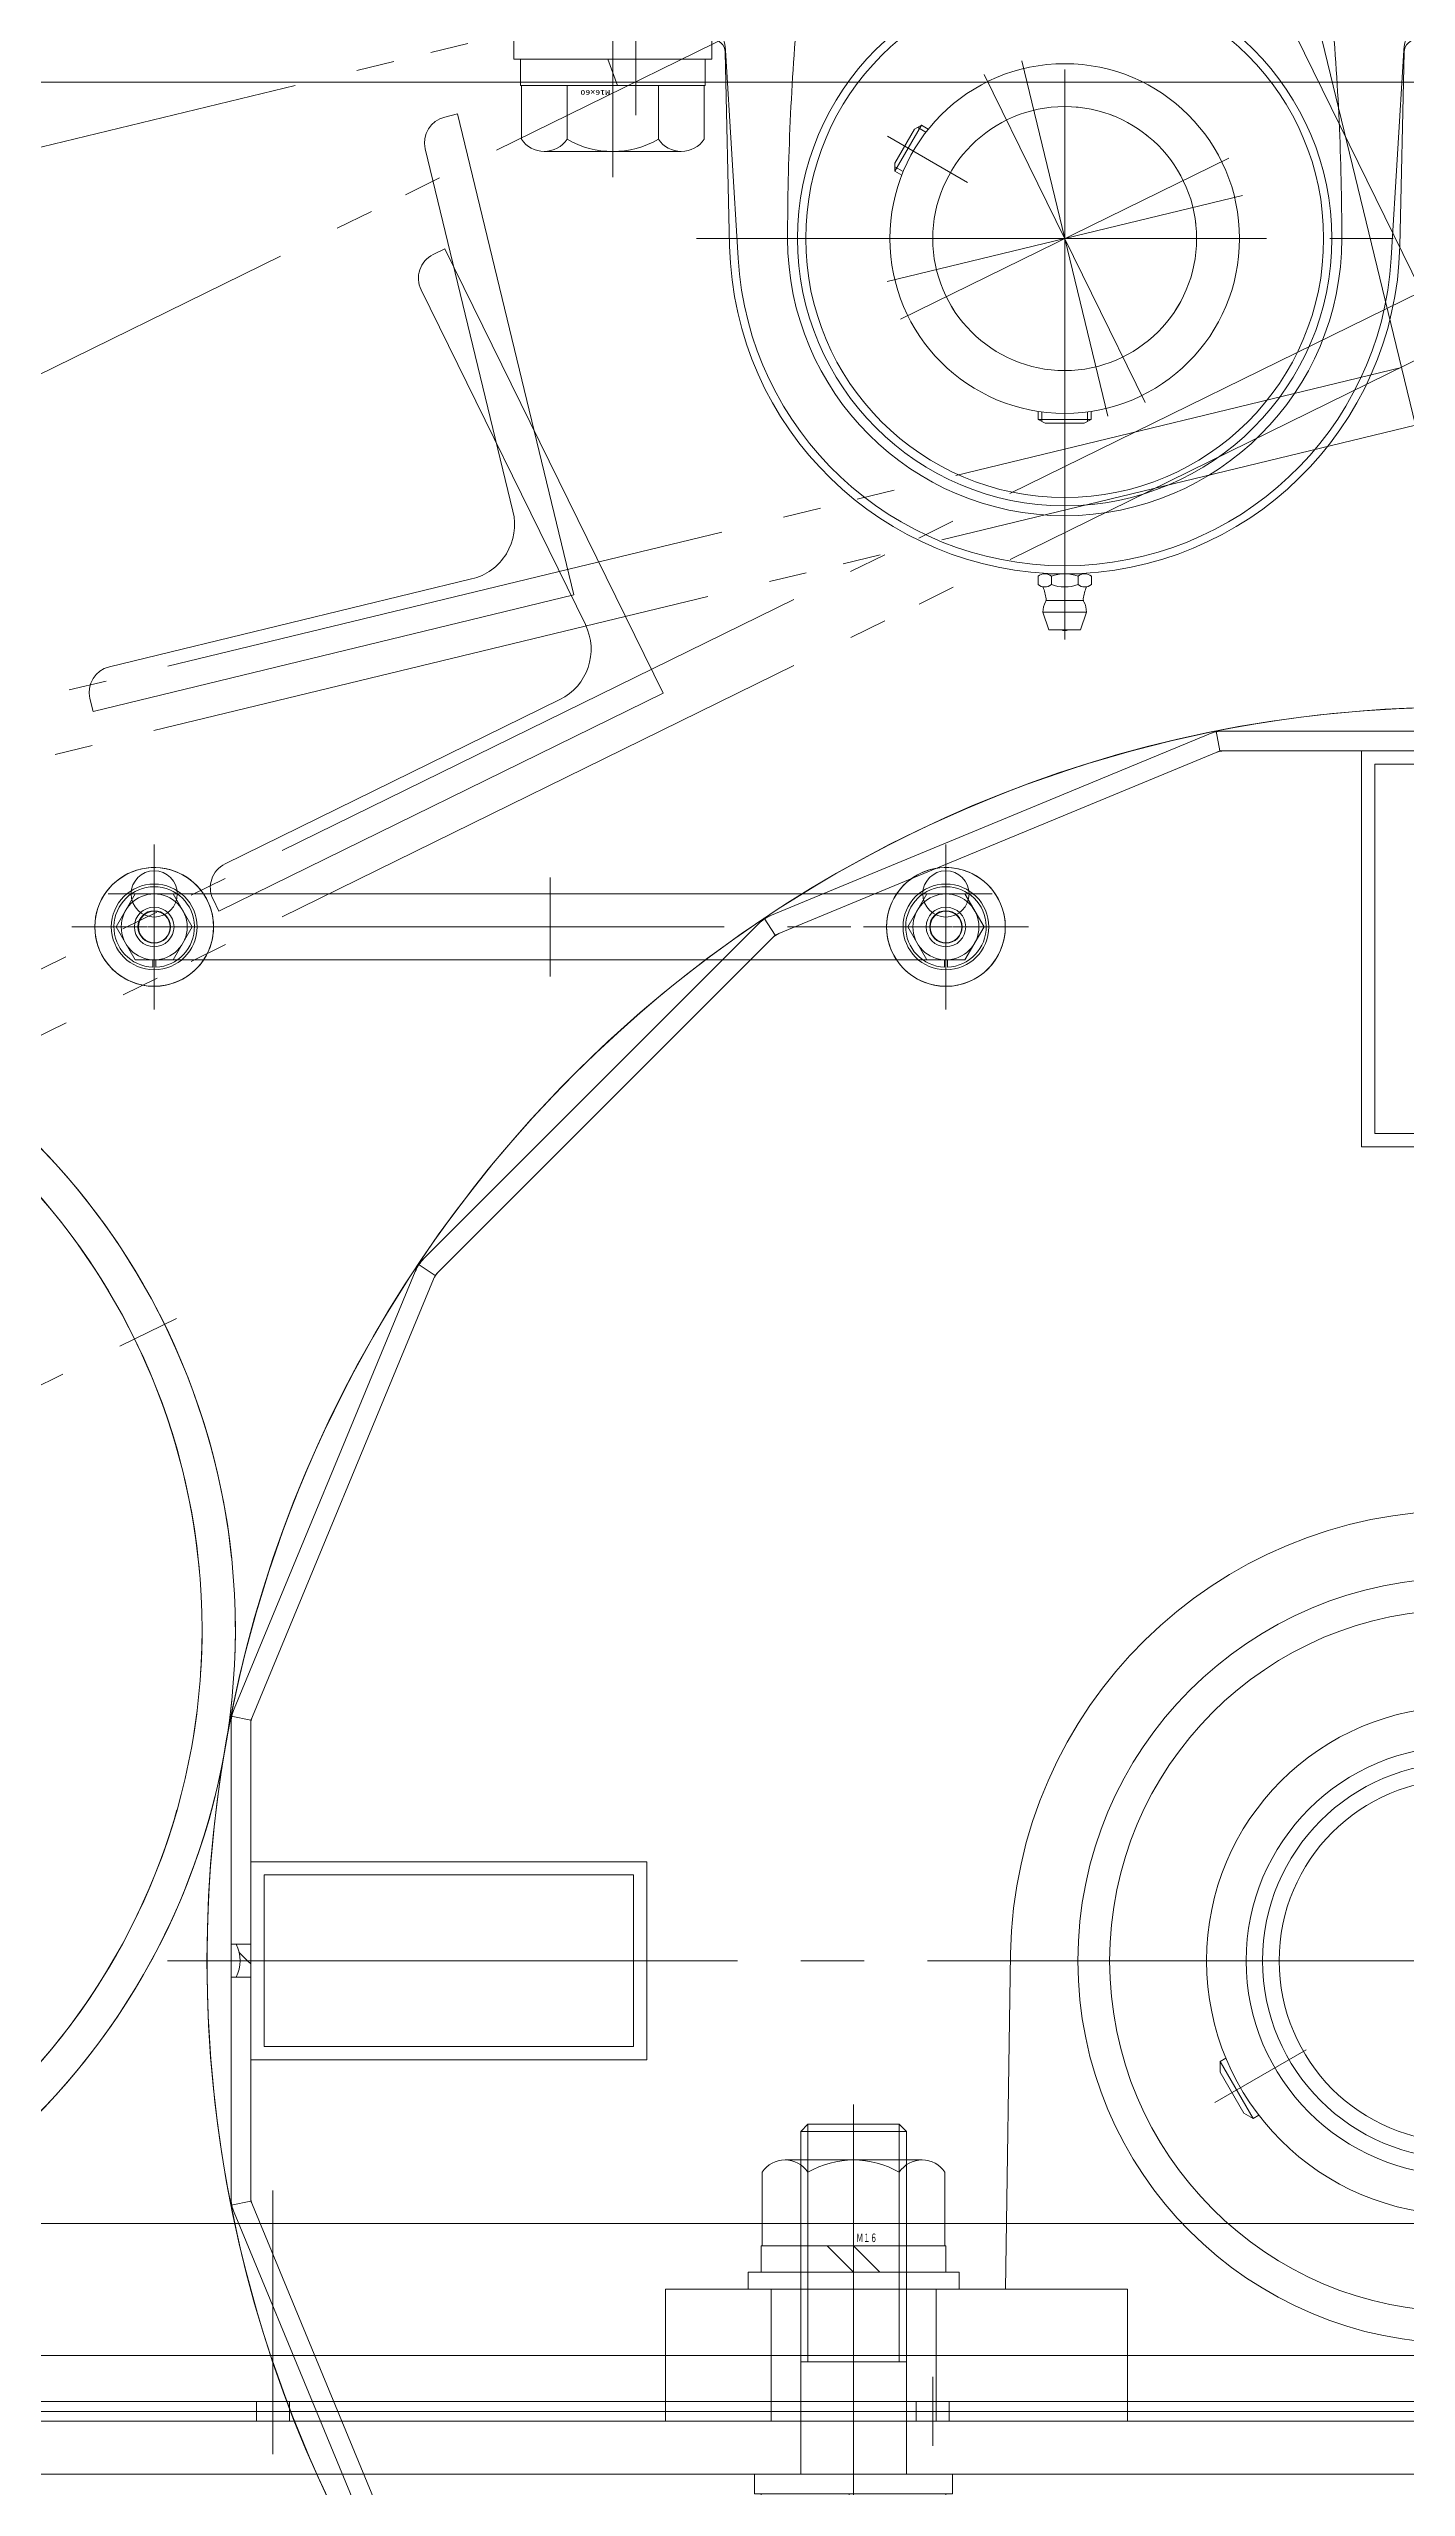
# Model space of a CAD drawing. Units: millimetres at full size. Extents: x -32787 to 32787, y -11878 to 14562.
# Drawn here: x -16702.4 to -16496.7, y 6848.2 to 7217.8 of the extents above; entities that cross this region are included whole.
import ezdxf
from ezdxf.enums import TextEntityAlignment as Align

# ---------------------------------------------------------------- set-up
doc = ezdxf.new("R2010")
doc.units = ezdxf.units.MM
doc.header["$LTSCALE"] = 9.6
doc.linetypes.add('CHAIN2', pattern=[12, 9, -1, 1, -1])
doc.linetypes.add('DOUBLE_CHAIN2', pattern=[12.8, 9, -1, 0.6, -0.6, 0.6, -1])
for name, color, linetype, lineweight in [('0-2_0', 2, 'Continuous', 9), ('0-3_05_CENTER', 2, 'CHAIN2', 9), ('0-4_04_HIDDEN', 7, 'Continuous', 9), ('0-5_10_DRAFT', 1, 'Continuous', 9), ('0-7_01_外形線', 134, 'Continuous', 9), ('0-8_04_中心線', 4, 'CHAIN2', 9), ('0-9_03_かくれ線', 5, 'Continuous', 9), ('0-A_06_PHANTOM', 2, 'DOUBLE_CHAIN2', 9)]:
    doc.layers.add(name, color=color, linetype=linetype, lineweight=lineweight)
doc.styles.add('ＭＳ ゴシック', font='')
doc.styles.get('ＭＳ ゴシック').set_extended_font_data('MS Gothic')

# ---------------------------------------------------------------- blocks, each defined once
blk = doc.blocks.new('A$C630344D5_1_1_1')
at = {"layer": '0-9_03_かくれ線'}
blk.add_arc((0, 0), 190, 81.40992, 271.90704, dxfattribs=at)
blk = doc.blocks.new('MUCAP208Ja_1_1')
at = {"layer": '0-2_0'}
for p, q in [((-3.3, 105.8), (-2.4, 108.5)), ((-2.4, 108.5), (2.4, 108.5)), ((3.3, 105.8), (2.4, 108.5)), ((-3.3, 105.8), (3.3, 105.8)), ((-2.8, 104.054), (2.8, 104.054)), ((-4.041, 100.37), (-4.041, 101.63)), ((3.031, 100), (-3.031, 100)), ((-2.021, 101.63), (-2.021, 100.37)), ((2.021, 101.63), (2.021, 100.37)), ((4.041, 101.63), (4.041, 100.37)), ((-4, 76.6), (-2.961, 77.2)), ((4, 76.6), (-4, 76.6)), ((-4, 75.396), (-4, 76.6)), ((-3.45, 75.474), (-3.45, 76.918)), ((2.961, 77.2), (-2.961, 77.2)), ((4, 76.6), (2.961, 77.2)), ((3.45, 75.474), (3.45, 76.918)), ((4, 75.396), (4, 76.6)), ((-51.401, 20.646), (-49.502, 52.181)), ((51.401, 20.646), (49.502, 52.181)), ((-51.456, 20.955), (-50.787, 50.355)), ((51.456, 20.955), (50.787, 50.355)), ((-24.687, 39.566), (-25.729, 38.964)), ((-24.479, 39.051), (-25.729, 38.329)), ((-25.729, 38.964), (-21.729, 32.036)), ((-25.729, 38.964), (-25.729, 37.764)), ((-25.729, 37.764), (-22.768, 32.636)), ((-21.729, 32.036), (-22.768, 32.636)), ((-21.029, 33.075), (-22.279, 32.353)), ((-20.687, 32.638), (-21.729, 32.036)), ((-86.5, 19), (-53.455, 19)), ((86.5, 19), (53.455, 19)), ((-87.5, 18), (-87.5, 14.53)), ((-86.346, 13.326), (-46.346, 15.634)), ((86.346, 13.326), (46.346, 15.634)), ((87.5, 18), (87.5, 14.53)), ((-40, 9.644), (-40, 1)), ((40, 9.644), (40, 1)), ((-92, 7.336), (-92, 0)), ((92, 7.336), (92, 0)), ((-92, 0), (-41, 0)), ((-41, 0), (-40, 1)), ((-40, 1), (40, 1)), ((41, 0), (40, 1)), ((92, 0), (41, 0))]:
    blk.add_line(p, q, dxfattribs=at)
for radius in [40.5, 39.25, 26.5, 20]:
    blk.add_circle((0, 49.2), radius, dxfattribs=at)
for centre, radius, start, end in [((0, 107.013), 1.587, 69.55499, 110.44501), ((0, 105.8), 3.3, 180, 208.06161), ((-8.789, 104.424), 6, 336.17154, 353.89834), ((-3.618, 103.871), 0.8, 353.89834, 28.06161), ((3.618, 103.871), 0.8, 151.93839, 186.10166), ((8.789, 104.424), 6, 186.10166, 203.82846), ((0, 105.8), 3.3, 331.93839, 0), ((0, 49.2), 50.8, 1.3029, 178.6971), ((-3.031, 100.437), 1.563, 49.73979, 130.26021), ((-3.031, 101.563), 1.563, 229.73979, 310.26021), ((0, 96.302), 5.698, 69.22909, 110.77091), ((0, 105.698), 5.698, 249.22909, 290.77091), ((3.031, 100.437), 1.563, 49.73979, 130.26021), ((3.031, 101.563), 1.563, 229.73979, 310.26021), ((0, 49.2), 49.591, 3.44631, 176.55369), ((0, 49.2), 42, 0, 180), ((350.172, 49.2), 392.172, 180, 185.20269), ((-350.172, 49.2), 392.172, 354.79731, 0), ((-86.5, 18), 1, 90, 180), ((-57.39, 21.007), 6, 273.30187, 356.55369), ((-53.455, 21), 2, 270, 358.6971), ((57.39, 21.007), 6, 183.44631, 266.69813), ((53.455, 21), 2, 181.3029, 270), ((86.5, 18), 1, 0, 90), ((-46, 9.644), 6, 0, 93.30187), ((46, 9.644), 6, 86.69813, 180), ((-86, 7.336), 6, 93.30187, 180), ((-89.5, 14.53), 2, 295.94448, 0), ((0, 127.7), 121, 249.57682, 290.42318), ((86, 7.336), 6, 0, 86.69813), ((89.5, 14.53), 2, 180, 244.05552)]:
    blk.add_arc(centre, radius, start, end, dxfattribs=at)
at = {"layer": '0-3_05_CENTER'}
for p, q in [((0, 109.987), (0, 0)), ((-55.814, 49.2), (55.814, 49.2)), ((-26.847, 33.7), (-14.722, 40.7)), ((-68.5, 24), (-68.5, -4.978)), ((68.5, 24), (68.5, -4.978))]:
    blk.add_line(p, q, dxfattribs=at)
at = {"layer": '0-4_04_HIDDEN', "color": 2}
for p, q in [((-81, 19), (-81, 0)), ((-56, 19), (-56, 0)), ((56, 19), (56, 0)), ((81, 19), (81, 0))]:
    blk.add_line(p, q, dxfattribs=at)
blk = doc.blocks.new('A$C5136444F_1_1_1')
at = {"layer": '0-2_0', "color": 134, "linetype": 'CHAIN2'}
blk.add_line((0, 20.915), (0, -56), dxfattribs=at)
at = {"layer": '0-2_0', "color": 134}
for p, q in [((-13.85, 15.144), (-13.85, 7)), ((-10.387, 17), (10.387, 17)), ((-6.925, 7), (-6.925, 15.144)), ((6.925, 15.144), (6.925, 7)), ((13.85, 7), (13.85, 15.144)), ((-14, 3), (-14, 7)), ((-14, 7), (14, 7)), ((0.728, 3), (-0.728, 7)), ((14, 7), (14, 3)), ((-15, 0), (-15, 3)), ((-15, 3), (15, 3)), ((-15, 0), (15, 0)), ((-8, 0), (-8, -51.918)), ((8, 0), (8, -51.918)), ((15, 3), (15, 0)), ((8, -17), (-8, -17)), ((-6.917, -17), (-6.917, -53)), ((6.918, -17), (6.918, -53))]:
    blk.add_line(p, q, dxfattribs=at)
for points in [[(8, -51.918), (-8, -51.918), (-6.918, -53)], [(8, -51.918), (6.918, -53), (-6.917, -53)]]:
    blk.add_lwpolyline(points, dxfattribs=at)
for centre, radius, start, end in [((-10.387, 12.842), 4.158, 33.626, 146.374), ((0, 3.15), 13.85, 60, 120), ((10.387, 12.842), 4.158, 33.626, 146.374)]:
    blk.add_arc(centre, radius, start, end, dxfattribs=at)
at = {"layer": '0-5_10_DRAFT', "style": 'ＭＳ ゴシック', "width": 1.5}
blk.add_text('M16x60', height=0.7331, dxfattribs=at).set_placement((0.41, 7.482), align=Align.BOTTOM_LEFT)
blk = doc.blocks.new('A$C3B8279DF_1_1')
at = {"layer": '0-4_04_HIDDEN'}
for p, q in [((0, 0), (0, -75)), ((0, 0), (75, 0)), ((75, -2), (75, 0)), ((14.5, -6), (71, -6)), ((6, -71), (6, -14.5)), ((2, -75), (0, -75))]:
    blk.add_line(p, q, dxfattribs=at)
for centre, radius, start, end in [((71, -2), 4, 270, 0), ((14.5, -14.5), 8.5, 90, 180), ((2, -71), 4, 270, 0)]:
    blk.add_arc(centre, radius, start, end, dxfattribs=at)
blk = doc.blocks.new('A$C1FC96EE0_1_1_1')
at = {"layer": '0-3_05_CENTER'}
for p, q in [((-5, 2.299), (-5, 57.701)), ((22.701, 30), (-32.701, 30))]:
    blk.add_line(p, q, dxfattribs=at)
at = {"layer": '0-A_06_PHANTOM', "color": 7}
blk.add_line((-36, 423.127), (-36, -15), dxfattribs=at)
blk.add_lwpolyline([(-45, 427.502), (-45, -15), (15, -15), (45, 15), (45, 383.745)], dxfattribs=at)
blk.add_circle((-5, 30), 20, dxfattribs=at)
at = {"layer": '0-4_04_HIDDEN', "rotation": 90}
blk.add_blockref('A$C3B8279DF_1_1', (-40, 115), dxfattribs=at)
blk = doc.blocks.new('MUCP207a_1')
at = {"layer": '0-3_05_CENTER'}
for p, q in [((0, 0), (0, 102.469)), ((-49.422, 47.6), (49.422, 47.6)), ((-24.682, 33.35), (-12.557, 40.35)), ((-63.5, 17), (-63.5, -5)), ((63.5, 17), (63.5, -5))]:
    blk.add_line(p, q, dxfattribs=at)
at = {"layer": '0-4_04_HIDDEN', "color": 2}
for p, q in [((-74, 12), (-74, 0)), ((-53, 12), (-53, 0)), ((53, 12), (53, 0)), ((74, 12), (74, 0))]:
    blk.add_line(p, q, dxfattribs=at)
at = {"layer": '0-A_06_PHANTOM'}
for p, q in [((-3.3, 97.8), (-2.4, 100.5)), ((-2.4, 100.5), (2.4, 100.5)), ((3.3, 97.8), (2.4, 100.5)), ((-3.3, 97.8), (3.3, 97.8)), ((-4.041, 92.37), (-4.041, 93.63)), ((-2.8, 96.054), (2.8, 96.054)), ((-2.021, 93.63), (-2.021, 92.37)), ((2.021, 93.63), (2.021, 92.37)), ((4.041, 93.63), (4.041, 92.37)), ((3.031, 92), (-3.031, 92)), ((4, 72.5), (-4, 72.5)), ((-3.45, 71.351), (-3.45, 72.818)), ((2.961, 73.1), (-2.961, 73.1)), ((4, 72.5), (2.961, 73.1)), ((3.45, 71.351), (3.45, 72.818)), ((4, 71.264), (4, 72.5)), ((-45.5, 11), (-44.381, 48.91)), ((45.5, 11), (44.381, 48.91)), ((-22.294, 38.712), (-23.564, 37.979)), ((-23.564, 38.614), (-23.564, 37.414)), ((-23.564, 37.414), (-20.603, 32.286)), ((-19.564, 31.686), (-20.603, 32.286)), ((-18.844, 32.737), (-20.114, 32.003)), ((-18.494, 32.304), (-19.564, 31.686)), ((-79.5, 12), (-45.47, 12)), ((-79.5, 11), (-79.5, 12)), ((45.47, 12), (79.5, 12)), ((79.5, 11), (79.5, 12)), ((-83.5, 11), (-83.5, 0)), ((-83.5, 11), (-78.5, 11)), ((-78.5, 11), (-45.5, 11)), ((-45.5, 11), (-36.946, 11)), ((-36.946, 0), (-36.946, 11)), ((36.946, 11), (45.5, 11)), ((36.946, 11), (36.946, 0)), ((45.5, 11), (78.5, 11)), ((78.5, 11), (83.5, 11)), ((83.5, 0), (83.5, 11)), ((-83.5, 0), (-36.946, 0)), ((-36.946, 1), (36.946, 1)), ((36.946, 0), (83.5, 0))]:
    blk.add_line(p, q, dxfattribs=at)
for points in [[(-4, 71.264), (-4, 72.5), (-2.961, 73.1)], [(-22.494, 39.232), (-23.564, 38.614), (-19.564, 31.686)]]:
    blk.add_lwpolyline(points, dxfattribs=at)
for radius in [38, 37, 24, 17.5]:
    blk.add_circle((0, 47.6), radius, dxfattribs=at)
for centre, radius, start, end in [((0, 99.012), 1.587, 69.55499, 110.44501), ((0, 97.8), 3.3, 180, 208.06161), ((-3.618, 95.871), 0.8, 353.89834, 28.06161), ((3.618, 95.871), 0.8, 151.93839, 186.10166), ((0, 97.8), 3.3, 331.93839, 0), ((-3.031, 92.437), 1.563, 49.73979, 130.26021), ((-8.789, 96.424), 6, 336.17154, 353.89834), ((0, 88.302), 5.698, 69.22909, 110.77091), ((3.031, 92.437), 1.563, 49.73979, 130.26021), ((8.789, 96.424), 6, 186.10166, 203.82846), ((0, 47.6), 44.4, 1.69122, 178.30878), ((-3.031, 93.563), 1.563, 229.73979, 310.26021), ((0, 97.698), 5.698, 249.22909, 290.77091), ((3.031, 93.563), 1.563, 229.73979, 310.26021)]:
    blk.add_arc(centre, radius, start, end, dxfattribs=at)
blk = doc.blocks.new('A$C6DCD7F69_1_1_1')
at = {"layer": '0-3_05_CENTER'}
for p, q in [((0, 113.744), (0, -113.744)), ((113.744, 0), (-113.744, 0))]:
    blk.add_line(p, q, dxfattribs=at)
at = {"layer": '0-4_04_HIDDEN'}
for radius in [105, 99.95, 20, 17.5]:
    blk.add_circle((0, 0), radius, dxfattribs=at)
blk = doc.blocks.new('A$C6A3B1DDC_1_1_1')
at = {"layer": '0-A_06_PHANTOM', "color": 7}
for radius, start, end in [(105, 243.0422, 116.9578), (99.95, 241.56, 118.44)]:
    blk.add_arc((72.6, 300), radius, start, end, dxfattribs=at)
at = {"layer": '0-4_04_HIDDEN'}
blk.add_blockref('A$C6DCD7F69_1_1_1', (72.6, 300), dxfattribs=at)
at = {"layer": '0-A_06_PHANTOM', "xscale": -1}
blk.add_blockref('A$C1FC96EE0_1_1_1', (-20, -30), dxfattribs=at)
at = {"layer": '0-A_06_PHANTOM', "xscale": -1, "rotation": 270}
blk.add_blockref('MUCP207a_1', (25, 300), dxfattribs=at)
blk = doc.blocks.new('A$C616C122A_1_1')
at = {"layer": '0-2_0', "xscale": -1}
for name, p, rotation in [('A$C6A3B1DDC_1_1_1', (-62.665, -6.61), 26.14534), ('MUCAP208Ja_1_1', (0, 0), 90)]:
    blk.add_blockref(name, p, dxfattribs=dict(at, rotation=rotation))
at = {"layer": '0-2_0', "rotation": 90}
blk.add_blockref('A$C5136444F_1_1_1', (-19, 68.5), dxfattribs=at)
at = {"layer": '0-A_06_PHANTOM', "xscale": -1, "rotation": 13.60595}
blk.add_blockref('A$C6A3B1DDC_1_1_1', (-63.779, -3.529), dxfattribs=at)
blk = doc.blocks.new('A$C478F6F38_1_1_1')
at = {"layer": '0-4_04_HIDDEN'}
for points in [[(15, 0), (-15, 0), (-15, -60), (15, -60)], [(13, -2), (-13, -2), (-13, -58), (13, -58)]]:
    blk.add_lwpolyline(points, close=True, dxfattribs=at)
blk = doc.blocks.new('A$C34463D87_1_1_1')
at = {"layer": '0-2_0', "color": 134}
for p, q in [((35.874, 186.349), (-35.874, 186.349)), ((104.456, 158.436), (38.17, 185.892)), ((35.874, 183.349), (-35.874, 183.349)), ((103.308, 155.664), (37.022, 183.121)), ((157.135, 106.402), (106.402, 157.135)), ((155.014, 104.281), (104.281, 155.014)), ((185.892, 38.17), (158.436, 104.456)), ((183.121, 37.022), (155.664, 103.308)), ((183.349, -35.874), (183.349, 35.874)), ((186.349, -35.874), (186.349, 35.874)), ((169.544, -69.8), (183.121, -37.022)), ((172.791, -69.8), (185.892, -38.17))]:
    blk.add_line(p, q, dxfattribs=at)
at = {"layer": '0-2_0', "color": 3}
blk.add_lwpolyline([(183.349, -0.499), (183.848, 0), (185.164, 1.316)], dxfattribs=at)
at = {"layer": '0-2_0', "color": 134}
for radius in [32.5, 30, 27.5]:
    blk.add_circle((0, 0), radius, dxfattribs=at)
for centre, radius, start, end in [((35.874, 180.349), 6, 67.5, 90), ((35.874, 180.349), 3, 67.5, 90), ((102.16, 152.893), 3, 45, 67.5), ((102.16, 152.893), 6, 45, 67.5), ((152.893, 102.16), 3, 22.5, 45), ((152.893, 102.16), 6, 22.5, 45), ((180.349, 35.874), 3, 0, 22.5), ((180.349, 35.874), 6, 0, 22.5), ((180.349, -35.874), 3, 337.5, 0), ((180.349, -35.874), 6, 337.5, 0)]:
    blk.add_arc(centre, radius, start, end, dxfattribs=at)
at = {"layer": '0-2_0', "color": 3}
blk.add_arc((190.802, 0), 5.805, 154.49207, 205.50793, dxfattribs=at)
at = {"layer": '0-3_05_CENTER'}
blk.add_line((195.993, 0), (-195.993, 0), dxfattribs=at)
at = {"layer": '0-4_04_HIDDEN'}
for p, q in [((186.349, 2.5), (183.349, 2.5)), ((186.349, -2.5), (183.349, -2.5)), ((155.664, -103.308), (169.544, -69.8)), ((158.436, -104.456), (172.791, -69.8))]:
    blk.add_line(p, q, dxfattribs=at)
at = {"layer": '0-5_10_DRAFT'}
for p, q in [((37.067, 186.349), (36.47, 183.349)), ((105.558, 157.979), (103.859, 155.436)), ((157.979, 105.558), (155.436, 103.859)), ((186.349, 37.067), (183.349, 36.47)), ((186.349, -37.067), (183.349, -36.47))]:
    blk.add_line(p, q, dxfattribs=at)
for points in [[(38.17, 185.892), (37.067, 186.349), (35.874, 186.349)], [(35.874, 183.349), (36.47, 183.349), (37.022, 183.121)], [(103.308, 155.664), (103.859, 155.436), (104.281, 155.014)], [(106.402, 157.135), (105.558, 157.979), (104.456, 158.436)], [(155.014, 104.281), (155.436, 103.859), (155.664, 103.308)], [(158.436, 104.456), (157.979, 105.558), (157.135, 106.402)], [(183.121, 37.022), (183.349, 36.47), (183.349, 35.874)], [(186.349, 35.874), (186.349, 37.067), (185.892, 38.17)], [(183.349, -35.874), (183.349, -36.47), (183.121, -37.022)], [(185.892, -38.17), (186.349, -37.067), (186.349, -35.874)]]:
    blk.add_lwpolyline(points, dxfattribs=at)
blk.add_circle((0, 0), 190, dxfattribs=at)
at = {"layer": '0-4_04_HIDDEN', "xscale": -1}
blk.add_blockref('A$C478F6F38_1_1_1', (0, 183.349), dxfattribs=at)
at = {"layer": '0-4_04_HIDDEN', "xscale": -1, "rotation": 270}
blk.add_blockref('A$C478F6F38_1_1_1', (183.349, 0), dxfattribs=at)
blk = doc.blocks.new('A$C3FC2760D_1_1_1')
at = {"layer": '0-2_0', "color": 134}
for points in [[(-440, 420), (90, 420), (90, 150), (-440, 150)], [(-432, 412), (82, 412), (82, 158), (-432, 158)]]:
    blk.add_lwpolyline(points, close=True, dxfattribs=at)
at = {"layer": '0-3_05_CENTER'}
for p, q in [((-218, 401.038), (-218, 430.653)), ((-218, 429.087), (-218, 402.837))]:
    blk.add_line(p, q, dxfattribs=at)
blk = doc.blocks.new('M16Nza_1_1_1')
at = {"layer": '0-2_0', "color": 134}
for p, q in [((-10.387, 19.6), (10.387, 19.6)), ((-13.85, 17.744), (-13.85, 6.6)), ((-6.925, 6.6), (-6.925, 17.744)), ((6.925, 17.744), (6.925, 6.6)), ((13.85, 6.6), (13.85, 17.744)), ((-4, 6.6), (0, 2.6)), ((0, 6.6), (4, 2.6)), ((14, 6.6), (14, 2.6))]:
    blk.add_line(p, q, dxfattribs=at)
at = {"layer": '0-2_0', "color": 134, "linetype": 'CHAIN2'}
blk.add_line((0, 0), (0, 19.6), dxfattribs=at)
at = {"layer": '0-2_0', "color": 134}
blk.add_lwpolyline([(-14, 2.6), (-14, 6.6), (14, 6.6)], dxfattribs=at)
blk.add_lwpolyline([(-16, 2.6), (16, 2.6), (16, 0), (-16, 0)], close=True, dxfattribs=at)
for centre, radius, start, end in [((-10.387, 15.442), 4.158, 33.626, 146.374), ((0, 5.75), 13.85, 60, 120), ((10.387, 15.442), 4.158, 33.626, 146.374)]:
    blk.add_arc(centre, radius, start, end, dxfattribs=at)
at = {"layer": '0-5_10_DRAFT', "style": 'ＭＳ ゴシック', "width": 0.6}
blk.add_text('Ｍ１６', height=1.257, dxfattribs=at).set_placement((0.41, 6.782), align=Align.BOTTOM_LEFT)
blk = doc.blocks.new('MUCP212a_1_1_1')
at = {"layer": '0-2_0'}
for p, q in [((-2.4, 146.5), (-3.3, 143.8)), ((-2.4, 146.5), (2.4, 146.5)), ((2.4, 146.5), (3.3, 143.8)), ((-3.3, 143.8), (3.3, 143.8)), ((-3.5, 140), (-4.041, 139.687)), ((-4.041, 138.313), (-4.041, 139.687)), ((-3.5, 138), (-4.041, 138.313)), ((-3.031, 140), (-3.5, 140)), ((-3.175, 138), (-3.175, 137.926)), ((0, 140), (-3.031, 140)), ((-2.021, 139.687), (-2.021, 138.313)), ((3.031, 140), (0, 140)), ((2.021, 139.687), (2.021, 138.313)), ((3.5, 140), (3.031, 140)), ((3.175, 138), (3.175, 137.926)), ((3.5, 140), (4.041, 139.687)), ((3.5, 138), (4.041, 138.313)), ((4.041, 139.687), (4.041, 138.313)), ((-3.614, 109.8), (-5, 109)), ((5, 109), (-5, 109)), ((-5, 107.974), (-5, 109)), ((3.614, 109.8), (-3.614, 109.8)), ((3.614, 109.8), (5, 109)), ((5, 107.974), (5, 109)), ((-68.192, 70.863), (-68.984, 20)), ((68.984, 20), (68.192, 70.863)), ((-35.56, 55.043), (-36.448, 54.53)), ((-36.448, 54.53), (-31.448, 45.87)), ((-36.448, 52.93), (-36.448, 54.53)), ((-36.448, 52.93), (-32.834, 46.67)), ((-32.834, 46.67), (-31.448, 45.87)), ((-30.56, 46.383), (-31.448, 45.87)), ((-120.5, 0), (-120.5, 20)), ((-50.5, 20), (-120.5, 20)), ((-50.5, 0), (-50.5, 20)), ((50.5, 20), (120.5, 20)), ((50.5, 0), (50.5, 20)), ((120.5, 0), (120.5, 20)), ((-120.5, 0), (120.5, 0))]:
    blk.add_line(p, q, dxfattribs=at)
for points in [[(-2.906, 139.995), (-2.969, 139.999), (-3.031, 140), (-3.094, 139.999), (-3.156, 139.995), (-3.218, 139.989), (-3.279, 139.98), (-3.341, 139.969), (-3.402, 139.955), (-3.464, 139.939), (-3.526, 139.921), (-3.588, 139.9), (-3.651, 139.877), (-3.714, 139.852), (-3.778, 139.824), (-3.842, 139.793), (-3.908, 139.761), (-3.974, 139.725), (-4.041, 139.687)], [(-4.041, 138.313), (-3.974, 138.275), (-3.908, 138.239), (-3.842, 138.207), (-3.778, 138.176), (-3.714, 138.148), (-3.651, 138.123), (-3.588, 138.1), (-3.526, 138.079), (-3.464, 138.061), (-3.402, 138.045), (-3.341, 138.031), (-3.279, 138.02), (-3.218, 138.011), (-3.156, 138.005), (-3.094, 138.001), (-3.031, 138)], [(-3.5, 138), (-3.031, 138), (0, 138), (3.031, 138), (3.5, 138)], [(-3.031, 138), (-2.969, 138.001), (-2.906, 138.005), (-2.845, 138.011), (-2.783, 138.02), (-2.721, 138.031), (-2.66, 138.045), (-2.598, 138.061), (-2.536, 138.079), (-2.474, 138.1), (-2.412, 138.123), (-2.348, 138.148), (-2.285, 138.176), (-2.22, 138.207), (-2.155, 138.239), (-2.088, 138.275), (-2.021, 138.313)], [(1.114, 139.9), (0.989, 139.921), (0.866, 139.939), (0.742, 139.955), (0.619, 139.969), (0.496, 139.98), (0.373, 139.989), (0.249, 139.995), (0.125, 139.999), (0, 140), (-0.125, 139.999), (-0.249, 139.995), (-0.373, 139.989), (-0.496, 139.98), (-0.619, 139.969), (-0.742, 139.955), (-0.866, 139.939), (-0.989, 139.921), (-1.114, 139.9), (-1.239, 139.877), (-1.365, 139.852), (-1.493, 139.824), (-1.622, 139.793), (-1.753, 139.761), (-1.886, 139.725), (-2.021, 139.687), (-2.088, 139.725), (-2.155, 139.761), (-2.22, 139.793), (-2.285, 139.824), (-2.348, 139.852), (-2.412, 139.877), (-2.474, 139.9), (-2.536, 139.921), (-2.598, 139.939), (-2.66, 139.955), (-2.721, 139.969), (-2.783, 139.98), (-2.845, 139.989), (-2.906, 139.995)], [(-2.021, 138.313), (-1.886, 138.275), (-1.753, 138.239), (-1.622, 138.207), (-1.493, 138.176), (-1.365, 138.148), (-1.239, 138.123), (-1.114, 138.1), (-0.989, 138.079), (-0.866, 138.061), (-0.742, 138.045), (-0.619, 138.031), (-0.496, 138.02), (-0.373, 138.011), (-0.249, 138.005), (-0.125, 138.001), (0, 138)], [(0, 138), (0.125, 138.001), (0.249, 138.005), (0.373, 138.011), (0.496, 138.02), (0.619, 138.031), (0.742, 138.045), (0.866, 138.061), (0.989, 138.079), (1.114, 138.1), (1.239, 138.123), (1.365, 138.148), (1.493, 138.176), (1.622, 138.207), (1.753, 138.239), (1.886, 138.275), (2.021, 138.313)], [(4.041, 139.687), (3.974, 139.725), (3.908, 139.761), (3.842, 139.793), (3.778, 139.824), (3.714, 139.852), (3.651, 139.877), (3.588, 139.9), (3.526, 139.921), (3.464, 139.939), (3.402, 139.955), (3.341, 139.969), (3.279, 139.98), (3.218, 139.989), (3.156, 139.995), (3.094, 139.999), (3.031, 140), (2.969, 139.999), (2.906, 139.995), (2.845, 139.989), (2.783, 139.98), (2.721, 139.969), (2.66, 139.955), (2.598, 139.939), (2.536, 139.921), (2.474, 139.9), (2.412, 139.877), (2.348, 139.852), (2.285, 139.824), (2.22, 139.793), (2.155, 139.761), (2.088, 139.725), (2.021, 139.687), (1.886, 139.725), (1.753, 139.761), (1.622, 139.793), (1.493, 139.824), (1.365, 139.852), (1.239, 139.877), (1.114, 139.9)], [(2.021, 138.313), (2.088, 138.275), (2.155, 138.239), (2.22, 138.207), (2.285, 138.176), (2.348, 138.148), (2.412, 138.123), (2.474, 138.1), (2.536, 138.079), (2.598, 138.061), (2.66, 138.045), (2.721, 138.031), (2.783, 138.02), (2.845, 138.011), (2.906, 138.005), (2.969, 138.001), (3.031, 138)], [(3.031, 138), (3.094, 138.001), (3.156, 138.005), (3.218, 138.011), (3.279, 138.02), (3.341, 138.031), (3.402, 138.045), (3.464, 138.061), (3.526, 138.079), (3.588, 138.1), (3.651, 138.123), (3.714, 138.148), (3.778, 138.176), (3.842, 138.207), (3.908, 138.239), (3.974, 138.275), (4.041, 138.313)]]:
    blk.add_lwpolyline(points, dxfattribs=at)
for radius in [58, 53.188, 38.5, 30]:
    blk.add_circle((0, 69.8), radius, dxfattribs=at)
for centre, radius, start, end in [((0, 145.212), 1.587, 54.19606, 125.80394), ((-8.736, 142.931), 6, 330.76098, 348.65336), ((0, 143.8), 3.3, 180, 207.48703), ((-3.637, 141.908), 0.8, 348.65336, 27.48703), ((3.637, 141.908), 0.8, 152.51297, 191.34664), ((8.736, 142.931), 6, 191.34664, 209.23902), ((0, 143.8), 3.3, 332.51297, 0), ((0, 69.8), 68.2, 0.89288, 179.10712)]:
    blk.add_arc(centre, radius, start, end, dxfattribs=at)
at = {"layer": '0-3_05_CENTER'}
for p, q in [((0, 154.6), (0, 0)), ((76.312, 69.8), (-76.312, 69.8)), ((-37.239, 48.3), (-23.383, 56.3)), ((-92, 27.055), (-92, -7.444)), ((92, 27.055), (92, -7.444))]:
    blk.add_line(p, q, dxfattribs=at)
at = {"layer": '0-4_04_HIDDEN', "color": 2}
for p, q in [((-104.5, 0), (-104.5, 20)), ((-79.5, 0), (-79.5, 20)), ((79.5, 0), (79.5, 20)), ((104.5, 0), (104.5, 20))]:
    blk.add_line(p, q, dxfattribs=at)
blk = doc.blocks.new('A$C4A5C64B4_1_1')
at = {"layer": '0-2_0'}
for name, p in [('A$C34463D87_1_1_1', (-350, 339.8)), ('A$C3FC2760D_1_1_1', (-40, -150))]:
    blk.add_blockref(name, p, dxfattribs=at)
at = {"layer": '0-2_0', "xscale": -1}
for name, p in [('MUCP212a_1_1_1', (-350, 270)), ('M16Nza_1_1_1', (-258, 290))]:
    blk.add_blockref(name, p, dxfattribs=at)
at = {"layer": '0-2_0', "xscale": -1, "rotation": 180}
blk.add_blockref('A$C5136444F_1_1_1', (-258, 262), dxfattribs=at)
blk = doc.blocks.new('U5467')
at = {"layer": '0-8_04_中心線'}
for p, q in [((0, 0.7), (0, 7)), ((-7, 0), (-0.7, 0)), ((0.7, 0), (7, 0)), ((0, -7), (0, -0.7))]:
    blk.add_line(p, q, dxfattribs=at)
at = {"layer": '0-8_04_中心線', "linetype": 'Continuous'}
for p, q in [((-0.35, 0), (0.35, 0)), ((0, -0.35), (0, 0.35))]:
    blk.add_line(p, q, dxfattribs=at)
blk = doc.blocks.new('U5468')
at = {"layer": '0-8_04_中心線'}
for p, q in [((0, 0.7), (0, 7)), ((-7, 0), (-0.7, 0)), ((0.7, 0), (7, 0)), ((0, -7), (0, -0.7))]:
    blk.add_line(p, q, dxfattribs=at)
at = {"layer": '0-8_04_中心線', "linetype": 'Continuous'}
for p, q in [((-0.35, 0), (0.35, 0)), ((0, -0.35), (0, 0.35))]:
    blk.add_line(p, q, dxfattribs=at)
blk = doc.blocks.new('U5458')
at = {"layer": '0-8_04_中心線'}
for p, q in [((0, 1.8), (0, 12.5)), ((-12.5, 0), (-1.8, 0)), ((1.8, 0), (12.5, 0)), ((0, -12.5), (0, -1.8))]:
    blk.add_line(p, q, dxfattribs=at)
at = {"layer": '0-8_04_中心線', "linetype": 'Continuous'}
for p, q in [((-0.9, 0), (0.9, 0)), ((0, -0.9), (0, 0.9))]:
    blk.add_line(p, q, dxfattribs=at)
blk = doc.blocks.new('U5457')
at = {"layer": '0-8_04_中心線'}
for p, q in [((0, 1.8), (0, 12.5)), ((-12.5, 0), (-1.8, 0)), ((1.8, 0), (12.5, 0)), ((0, -12.5), (0, -1.8))]:
    blk.add_line(p, q, dxfattribs=at)
at = {"layer": '0-8_04_中心線', "linetype": 'Continuous'}
for p, q in [((-0.9, 0), (0.9, 0)), ((0, -0.9), (0, 0.9))]:
    blk.add_line(p, q, dxfattribs=at)
blk = doc.blocks.new('U5459')
at = {"layer": '0-8_04_中心線'}
for p, q in [((0, 1), (0, 8.5)), ((-8.5, 0), (-1, 0)), ((1, 0), (8.5, 0)), ((0, -8.5), (0, -1))]:
    blk.add_line(p, q, dxfattribs=at)
at = {"layer": '0-8_04_中心線', "linetype": 'Continuous'}
for p, q in [((-0.5, 0), (0.5, 0)), ((0, -0.5), (0, 0.5))]:
    blk.add_line(p, q, dxfattribs=at)
blk = doc.blocks.new('U5460')
at = {"layer": '0-8_04_中心線'}
for p, q in [((0, 1), (0, 8.5)), ((-8.5, 0), (-1, 0)), ((1, 0), (8.5, 0)), ((0, -8.5), (0, -1))]:
    blk.add_line(p, q, dxfattribs=at)
at = {"layer": '0-8_04_中心線', "linetype": 'Continuous'}
for p, q in [((-0.5, 0), (0.5, 0)), ((0, -0.5), (0, 0.5))]:
    blk.add_line(p, q, dxfattribs=at)

msp = doc.modelspace()

# ---------------------------------------------------------------- linework, layer by layer
at = {"layer": '0-5_10_DRAFT'}
msp.add_circle((-16488.461, 6927.996), 190, dxfattribs=at)
at = {"layer": '0-7_01_外形線'}
for p, q in [((-16686.461, 7089.671), (-16566.461, 7089.671)), ((-16686.461, 7079.671), (-16566.461, 7079.671)), ((-16880.461, 6868.171), (-16456.461, 6868.171)), ((-16883.461, 6858.196), (-16453.461, 6858.196))]:
    msp.add_line(p, q, dxfattribs=at)
for centre, radius, start, end in [((-16686.461, 7084.671), 9, 33.74899, 326.25101), ((-16566.461, 7084.671), 9, 213.74899, 146.25101), ((-16686.461, 7084.671), 5, 90, 270), ((-16566.461, 7084.671), 5, 270, 90)]:
    msp.add_arc(centre, radius, start, end, dxfattribs=at)
at = {"layer": '0-8_04_中心線'}
for p, q in [((-16613.461, 7254.196), (-16613.461, 7207.696)), ((-16626.461, 7092.171), (-16626.461, 7077.171)), ((-16686.461, 7089.671), (-16566.461, 7089.671)), ((-16686.461, 7084.671), (-16566.461, 7084.671)), ((-16668.461, 6893.171), (-16668.461, 6853.196)), ((-16668.461, 6864.946), (-16668.461, 6854.446)), ((-16568.461, 6864.946), (-16568.461, 6854.446))]:
    msp.add_line(p, q, dxfattribs=at)
at = {"layer": '0-9_03_かくれ線'}
for p, q in [((-16880.461, 7212.696), (-16346.461, 7212.696)), ((-16686.686, 7079.671), (-16686.686, 7078.575)), ((-16686.236, 7079.671), (-16686.236, 7078.575)), ((-16566.686, 7079.671), (-16566.686, 7078.575)), ((-16566.236, 7079.671), (-16566.236, 7078.575)), ((-16880.461, 6888.171), (-16456.461, 6888.171)), ((-16883.461, 6861.171), (-16453.461, 6861.171)), ((-16883.461, 6859.671), (-16453.461, 6859.671)), ((-16670.961, 6861.196), (-16670.961, 6858.196)), ((-16665.961, 6861.196), (-16665.961, 6858.196)), ((-16570.961, 6861.196), (-16570.961, 6858.196)), ((-16565.961, 6861.196), (-16565.961, 6858.196))]:
    msp.add_line(p, q, dxfattribs=at)
for points in [[(-16689.348, 7089.671), (-16692.235, 7084.671), (-16689.348, 7079.671), (-16683.574, 7079.671), (-16680.688, 7084.671), (-16683.574, 7089.671)], [(-16569.348, 7089.671), (-16572.235, 7084.671), (-16569.348, 7079.671), (-16563.574, 7079.671), (-16560.688, 7084.671), (-16563.574, 7089.671)]]:
    msp.add_lwpolyline(points, close=True, dxfattribs=at)
msp.add_lwpolyline([(-16455.461, 6868), (-16455.461, 6864.671), (-16460.461, 6859.671), (-16881.461, 6859.671), (-16883.461, 6861.671)], dxfattribs=at)
for centre, radius in [((-16686.461, 7084.671), 9), ((-16686.461, 7089.671), 3.5), ((-16566.461, 7084.671), 9), ((-16566.461, 7089.671), 3.5), ((-16686.461, 7084.671), 6.5), ((-16686.461, 7084.671), 5), ((-16566.461, 7084.671), 6.5), ((-16566.461, 7084.671), 5), ((-16686.461, 7084.671), 3), ((-16686.461, 7084.671), 3), ((-16686.461, 7084.671), 2.458), ((-16686.461, 7084.671), 2.4), ((-16566.461, 7084.671), 3), ((-16566.461, 7084.671), 3), ((-16566.461, 7084.671), 2.458), ((-16566.461, 7084.671), 2.4)]:
    msp.add_circle(centre, radius, dxfattribs=at)
for centre, radius, start, end in [((-16686.461, 7084.671), 6.1, 272.11385, 267.88615), ((-16686.461, 7084.671), 5, 270, 90), ((-16686.461, 7084.671), 9, 326.25101, 33.74899), ((-16566.461, 7084.671), 9, 146.25101, 213.74899), ((-16566.461, 7084.671), 6.1, 272.11385, 267.88615), ((-16566.461, 7084.671), 5, 90, 270)]:
    msp.add_arc(centre, radius, start, end, dxfattribs=at)

# ---------------------------------------------------------------- block references
at = {"layer": '0-2_0', "rotation": 90}
msp.add_blockref('A$C616C122A_1_1', (-16548.461, 7238.196), dxfattribs=at)
at = {"layer": '0-2_0', "xscale": -1}
msp.add_blockref('A$C4A5C64B4_1_1', (-16838.461, 6588.196), dxfattribs=at)
at = {"layer": '0-8_04_中心線'}
for name, p in [('U5457', (-16686.461, 7084.671)), ('U5467', (-16686.461, 7089.671)), ('U5458', (-16566.461, 7084.671)), ('U5468', (-16566.461, 7089.671))]:
    msp.add_blockref(name, p, dxfattribs=at)
at = {"layer": '0-8_04_中心線', "rotation": 90}
for name, p in [('U5459', (-16686.461, 7084.671)), ('U5460', (-16566.461, 7084.671))]:
    msp.add_blockref(name, p, dxfattribs=at)
at = {"layer": '0-9_03_かくれ線'}
msp.add_blockref('A$C630344D5_1_1_1', (-16488.461, 6927.996), dxfattribs=at)

doc.saveas('drawing.dxf')
